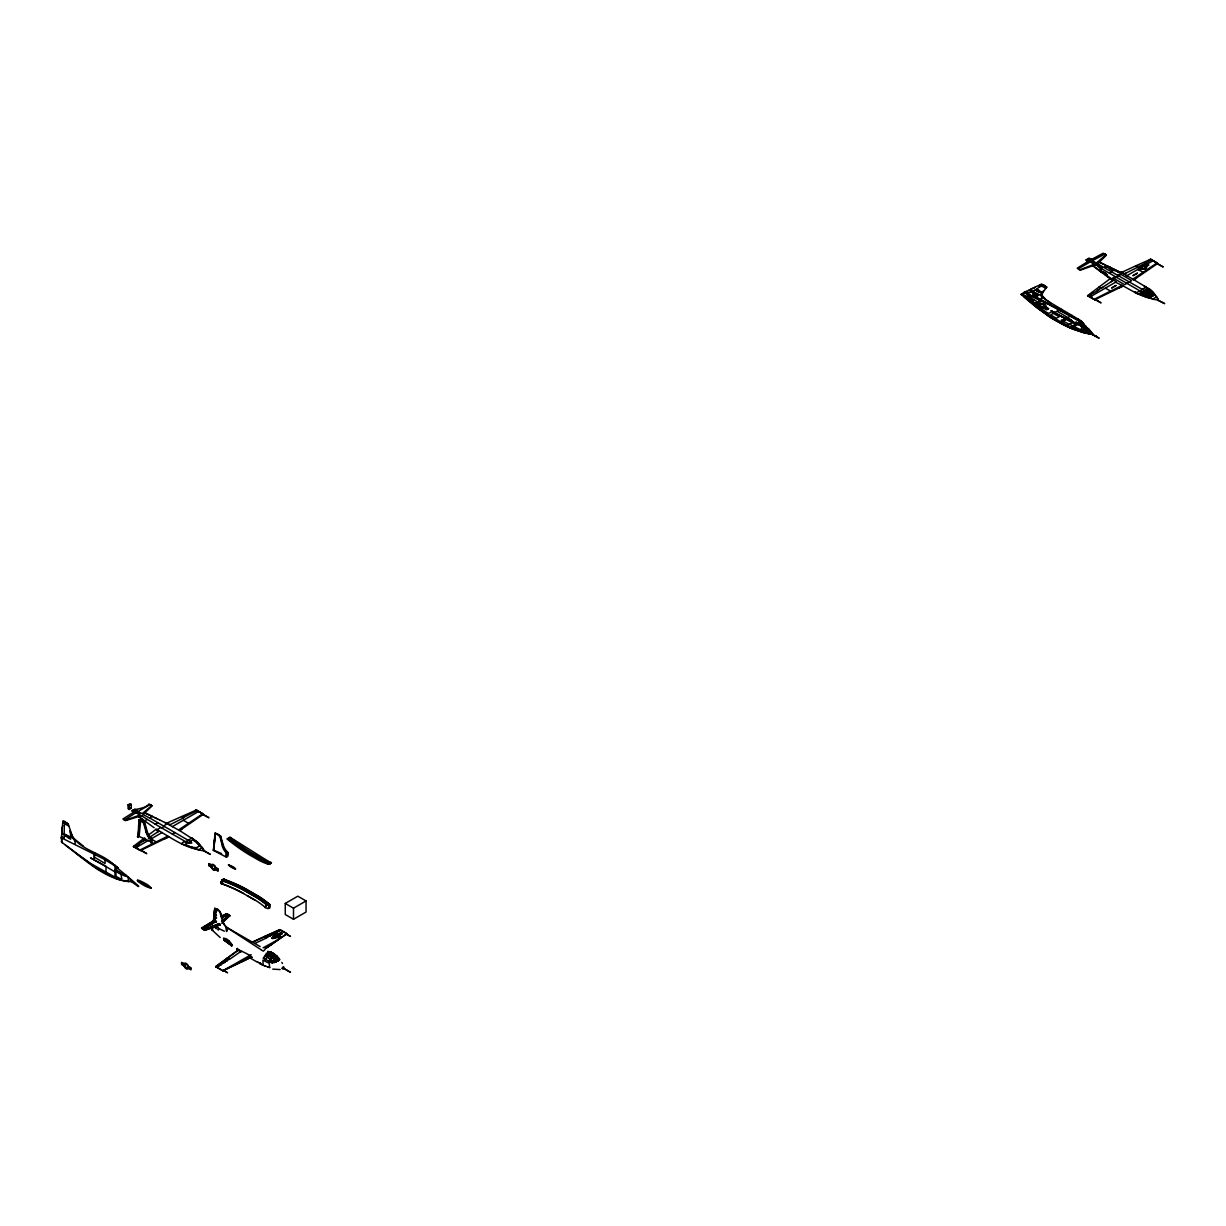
<?xml version="1.0" encoding="UTF-8"?>
<svg xmlns="http://www.w3.org/2000/svg" width="1226" height="1226" viewBox="0 0 1226 1226"><rect width="100%" height="100%" fill="white"/><g stroke="black" fill="none" stroke-linecap="round" stroke-linejoin="round"><path stroke-width="1.5" d="M226.641 931.607L226.473 927.163A11.341 8.367 20.5 0 0 226.059 926.687L226.013 926.626M269.23 953.613L267.927 951.407C271.283 953.169 266.18 952.464 266.946 954.931M1072.352 321.289L1073.302 321.917M1084.826 330.959L1085.5 331.296M1085.271 330.162L1084.55 329.794M1086.91 332.2L1087.799 332.001M1086.91 330.622L1087.324 331.587M1150.831 296.953L1153.528 295.098A1.839 1.057 0 0 0 1153.436 294.516L1151.566 292.217A5.701 3.295 0 0 0 1150.218 291.098L1147.122 289.06L1144.44 290.608L1097.822 264.004M226.335 857.097C224.128 852.898 229.936 849.327 227.837 856.223L226.335 857.097L213.385 850.43L215.04 833.404L217.094 833.849A12.398 7.417 57.4 0 1 218.473 834.554L220.695 836.209L223.53 845.986A9.333 5.578 57.4 0 0 225.369 849.48L225.768 850.032A9.379 5.609 57.4 0 0 227.53 851.963L227.806 852.193M114.999 866.046L114.999 878.138M94.617 853.97L94.571 857.326L105.084 863.487L105.084 859.916M155.932 828.96C166.659 834.983 183.67 847.457 198.581 849.572M1110.235 278.195L1110.204 278.44A7.004 4.046 0 0 1 1110.097 278.746L1092.918 265.72L1102.971 273.199L1102.48 272.295L1105.392 273.337L1105.254 274.226M61.377 838.278L62.02 831.672M105.957 872.33L106.08 866.629L114.999 871.916M64.273 825.772L64.901 823.581L62.725 822.278M261.567 950.058L226.519 927.285L226.626 931.147L226.396 927.193A11.341 8.367 20.5 0 1 225.906 926.779A17.808 13.547 26 0 1 225.446 926.335A21.118 16.474 31.9 0 1 225.078 925.891A9.088 5.318 59.4 0 1 222.473 921.324L219.745 911.454L216.757 909.217M1024.66 292.094L1021.197 294.439L1037.533 308.201L1052.751 318.668L1072.137 328.844L1093.684 334.836L1084.887 331.633M61.714 831.213L61.898 827.397L62.327 831.427L61.714 830.876M115.029 866.123L115.075 865.05M216.466 921.247L215.24 920.542L215.347 918.044L216.466 917.355M216.466 918.09L215.378 917.293L215.868 914.719M216.466 915.071L215.546 914.228L216.512 911.056L214.581 909.953C217.768 904.926 224.036 917.661 222.764 921.155M228.465 864.974L230.319 866.613A15.907 9.18 0 0 0 231.453 867.318L231.561 867.38A10.191 5.885 0 0 0 235.53 868.973A10.191 5.885 0 0 0 232.771 866.69A15.907 9.18 0 0 0 231.438 865.97L228.48 864.912L235.53 868.973M61.392 837.71L61.652 842.201L96.992 868.59L116.715 879.027L125.328 881.325L131.228 881.463C154.675 898.704 115.949 866.675 112.332 864.238A506.813 292.616 60 0 0 103.045 858.675L61.3 837.756M267.896 903.991A2.728 1.134 -48.9 0 0 266.854 904.834A3.831 1.594 -48.9 0 0 265.552 906.535L265.061 907.47A4.506 1.563 28.7 0 0 266.134 908.098L269.628 908.282L270.042 905.554A4.628 4.03 -23.1 0 0 269.643 904.819L268.831 903.685L266.793 905.018A4.138 1.732 -48.9 0 0 265.245 907.363A75.552 43.63 60 0 0 254.993 900.007L243.392 893.509A181.249 104.654 60 0 0 224.986 884.973L220.711 883.302L221.278 881.555M224.45 879.67A4.138 2.85 -72.5 0 0 224.159 879.548A2.713 1.885 -72.5 0 0 222.167 880.697A4.138 2.85 -72.5 0 0 221.431 883.532L221.293 882.536M223.071 883.149L220.941 883.088M1086.88 331.005L1087.523 331.572M215.653 911.654L214.979 910.014M1105.208 274.793C1109.791 277.03 1104.228 270.502 1101.73 272.08M269.107 907.301L269.628 907.117A3.632 1.87 56.9 0 0 267.896 904.006A3.632 2.299 63.4 0 1 269.138 907.317L268.019 908.834M1152.762 293.397L1152.655 295.818L1150.264 294.409M213.401 922.182L214.811 908.251L213.431 922.167L214.581 909.953M213.385 850.415L213.983 847.472M214.228 844.883L215.056 835.948M214.106 846.078L215.301 833.266M140.714 819.964L139.136 836.438L138.032 837.097L138.952 819.627L141.051 820.087A11.417 6.59 60 0 1 144.653 822.309L147.335 831.902A10.069 5.823 60 0 0 151.564 838.492L151.978 842.293L150.859 842.936L150.645 838.507A9.088 5.241 60 0 1 146.844 832.577L144.116 822.692A12.383 7.141 60 0 0 138.952 819.627M138.032 837.097L139.595 820.623M213.554 850.338L215.178 833.343A12.383 7.141 60 0 1 220.343 836.408L223.055 846.292A9.088 5.241 60 0 0 226.871 852.223L227.086 856.652M223.714 938.779L223.592 938.135C227.285 938.641 229.752 940.986 231.852 944.648M62.25 827.581L63.001 820.838L68.166 823.903L72.901 837.741L83.537 846.262M1144.777 290.516L1150.478 294.562M181.754 962.778L184.099 964.126L184.207 966.318A3.31 1.916 60 0 0 188.252 968.663L188.252 965.95A3.31 1.916 60 0 0 184.207 963.621L181.555 962.41L181.555 964.464L184.084 965.919M211.301 865.357L211.439 867.487A3.31 1.916 60 0 0 215.5 869.832L218.151 871.042L218.151 868.989L215.5 867.134A3.31 1.916 60 0 0 211.439 864.79L208.987 863.947L208.987 865.525L211.332 866.874M188.298 843.166L191.7 843.09A2.498 1.441 0 0 0 191.517 842.477L190.735 841.741M1145.835 292.845L1144.226 290.485M132.561 882.153C128.899 875.67 121.267 874.644 116.179 869.525M1139.613 293.75L1141.958 292.033L1146.003 292.37A2.483 1.441 0 0 0 1145.789 291.665L1145.023 290.945M1153.176 294.976L1152.287 295.818M1039.158 291.987C1038.575 289.275 1039.525 294.317 1043.602 291.083M1145.988 292.432L1149.314 290.531L1151.566 292.217A13.363 7.708 0 0 1 1153.176 293.704L1153.283 295.451L1151.934 296.401M1086.205 330.284L1087.447 330.851M1107.124 275.222L1105.867 273.352L1102.159 271.85M221.293 882.735C220.986 880.069 224.772 877.663 225.829 880.958A4.184 2.896 -72.5 0 0 224.113 879.272A2.713 1.885 -72.5 0 0 222.121 880.452L222.167 880.712A184.39 106.463 60 0 1 244.633 890.735L256.173 897.386A78.449 45.285 60 0 1 266.808 905.018A2.713 1.134 -48.9 0 1 268.785 903.868A4.138 1.732 -48.9 0 1 269.459 904.941L269.643 904.819M277.766 961.092L279.589 959.36L273.781 953.506M279.666 959.667L278.93 958.594A39.523 22.819 60 0 0 275.957 955.713L274.67 954.64M1147.168 263.973L1148.869 265.015L1146.417 266.425L1144.348 265.398M268.77 903.884L268.816 903.685A78.77 45.485 60 0 0 258.15 896.022L246.595 889.356A184.728 106.647 60 0 0 224.097 879.318L224.143 879.578M236.695 948.955L238.886 949.905A157.985 91.214 60 0 1 249.889 955.422A7.172 4.138 60 0 1 251.453 956.893A6.513 3.755 60 0 1 252.204 957.506A4.322 2.498 60 0 1 251.545 957.062L222.917 970.854L215.73 966.701L237.936 950.487L236.695 948.955L237.721 948.372M1084.091 329.794L1084.504 329.794M237.936 950.487L238.12 949.568L241.047 951.989L237.982 950.058M1085.286 331.909L1085.669 331.541M1083.753 329.978L1084.167 329.579M1150.402 297.167L1147.138 297.014M62.909 821.665L64.564 821.359L68.212 824.01M1142.954 265.567L1140.609 266.87L1141.651 267.222M137.71 811.673L150.047 804.562L152.131 805.911L143.427 814.141L133.619 809.865L140.193 813.972A1.916 1.103 0 0 1 139.381 813.788C120.93 808.44 144.683 810.922 148.852 804.011L150.553 804.808M1085.868 332.292L1061.164 320.277L1062.544 319.863A13.179 7.617 0 0 1 1066.605 319.235L1050.927 310.622L1066.804 319.373L1052.276 311.527L1048.843 313.366C1043.403 312.216 1023.449 291.267 1021.84 294.991M1086.067 259.927C1087.891 262.257 1091.002 260.632 1093.684 263.008A1.916 1.103 0 0 0 1094.512 263.176L1094.159 262.732M1021.304 294.025L1048.674 316.262A51.722 29.868 0 0 0 1055.356 320.185L1068.49 327.051A4.567 2.636 0 0 0 1070.221 327.587L1083.386 332.675L1092.213 334.407L1099.155 338.223L1092.933 334.867M276.54 955.897L272.846 956.111L273.98 957.062A49.546 28.612 60 0 1 277.091 960.065L277.98 960.969L272.218 962.87L263.375 958.41L268.05 952.755L278.072 960.923M263.375 958.41L264.08 956.97M265.184 959.606L270.057 953.981M265.352 959.713L268.586 955.039M268.494 961.429L271.498 957.092L275.498 955.575M272.54 962.9L276.065 959.069M1101.331 268.555L1140.011 290.945L1142.433 289.336M138.461 816.577L142.477 815.842M262.241 950.518L263.375 951.115L265.092 949.476M1035.909 289.888L1039.387 286.915M1068.306 318.806C1067.907 318.377 1070.819 320.4 1069.21 319.848M1071.677 321.35L1072.428 320.875M1153.176 295.573L1153.237 294.317M1087.983 259.1L1090.175 260.188L1103.155 253.215L1106.434 255.115L1097.592 263.881M1097.653 263.452L1087.922 259.084M1041.272 291.849L1040.644 295.282L1042.253 297.719M273.122 962.18L275.007 959.835M1043.142 291.788L1041.809 295.083L1046.054 300.079L1080.489 320.492L1093.285 334.667L1088.765 328.936M1040.828 284.509L1043.571 284.83L1046.743 287.221L1042.115 293.198L1041.885 295.435L1043.403 297.872L1050.467 302.776M1040.905 292.14L1039.173 292.263L1039.97 292.248M1069.179 318.806L1067.662 318.944L1069.011 318.944M1085.838 331.725L1085.546 331.342M1083.907 330.882L1083.738 330.759M275.773 962.165L274.639 959.927A44.213 25.516 60 0 0 271.651 957.215L268.678 961.521L271.436 962.701M1107.691 266.149L1105.959 266.195L1111.338 269.689L1115.875 270.226L1118.373 272.08M1118.894 271.651L1115.691 270.44M1141.621 265.598L1140.149 267.283A2.437 1.41 0 0 0 1140.287 267.866L1141.008 268.509M153.419 816.945L144.913 812.746M152.331 816.439L149.695 818.048L143.519 814.8M222.504 922.458L229.109 916.083L222.718 922.09M1106.373 265.506L1099.216 261.95M223.5 846.017L222.473 846.584A9.333 5.18 62.5 0 0 224.143 850.2L224.496 850.752A9.379 5.21 62.5 0 0 226.105 852.79L226.366 853.035M222.933 922.075L229.691 915.73L228.143 914.811M221.845 923.408L229.492 915.699A14.206 8.199 0 0 0 228.434 914.979L229.798 915.761M198.873 846.369L198.627 844.208L192.834 839.841L190.137 841.404L149.756 818.003M1141.008 265.644L1151.413 259.835M1115.568 282.225L1123.215 285.964L1094.956 299.665L1087.661 295.589L1109.974 278.823L1112.932 280.524L1111.231 281.658M228.48 915.929L224.128 919.776M221.768 921.615L228.618 915.745M142.231 813.65L151.763 805.559A6.513 3.755 0 0 0 151.196 805.16L150.859 804.961M1096.534 262.854L1106.051 254.763A6.513 3.755 0 0 0 1105.484 254.364L1105.147 254.165M222.029 921.155L229.691 915.684L227.055 914.09L228.297 914.734M197.708 847.166L199.225 845.879A1.839 1.057 0 0 0 199.133 845.312L197.079 842.86M1083.723 330.422L1084.167 330.484M1137.697 269.413L1143.138 272.279M1145.789 266.471L1142.969 265.536M164.713 822.462L179.624 830.569L203.363 814.263L196.221 810.11L194.949 810.662M1120.288 272.295L1121.407 272.218A3.402 1.962 0 0 1 1120.916 272.295L1133.927 279.773L1157.65 263.467L1150.509 259.314L1149.252 259.866M1137.697 266.716L1141.1 265.613M182.046 828.899L179.762 830.646L197.217 841.894L203.838 850.292M1134.05 279.85L1136.349 278.118M251.161 954.686L222.917 970.701L215.73 966.609L237.936 950.196M147.442 835.81L155.671 829.604L158.644 831.32L156.943 832.454M144.683 837.879L133.435 846.338L140.622 850.461L168.927 836.745L164.897 838.707M202.872 814.585L208.941 817.773L203.148 814.386M1157.175 263.789L1163.229 266.977L1157.436 263.59M279.451 960.035L277.367 958.395A44.213 25.516 60 0 0 274.379 955.682M1090.481 294.853L1088.749 296.094M1140.318 267.896L1140.149 267.115A2.973 1.716 0 0 1 1140.686 266.119L1144.594 265.429M215.929 966.563L219.117 965.95M226.779 961.261L228.833 958.87L226.979 960.111M135.887 846.4L136.714 845.909M143.657 840.73L145.036 840.331M1097.96 289.934L1099.339 289.535M266.824 947.575L279.467 938.871L263.115 947.836M265.781 948.418L287.037 933.676L279.85 929.599L253.092 941.706M138.599 844.683L139.136 843.703M1090.466 294.838L1093.439 292.907M218.58 965.843L224.91 962.103M144.637 840.132L145.787 839.274M138.814 843.917L143.825 840.622M1093.117 293.121L1096.749 291.282M1098.925 289.336L1102.634 287.328M216.772 967.023L218.366 966.486M126.462 875.594L126.171 875.793A4.827 2.789 60 0 1 125.19 875.992L124.408 875.824A6.636 3.831 60 0 1 123.198 875.226L114.953 869.74M178.521 829.971L202.673 813.834M1132.809 279.176L1156.961 263.038M1152.44 296.14L1145.62 291.481M265.337 948.311L287.037 933.676M134.385 846.844L135.963 846.43M137.343 836.622L139.136 836.438L151.978 842.293M148.331 838.124L158.644 831.32M1101.163 288.294L1112.947 280.539M229.277 959.514L241.047 951.345M226.764 960.862L224.358 961.858M221.216 964.188L223.561 962.364M150.859 838.707L151.978 838.875M1098.113 289.826L1096.81 291.313M220.986 964.939L221.216 963.942M218.58 965.69L220.986 964.709M265.322 948.418L271.482 944.51M146.997 832.485L146.201 832.546A10.084 5.823 60 0 0 150.43 839.151L150.859 839.534M224.358 962.165L226.289 960.678M136.163 845.633L138.584 844.699M1139.276 293.581L1147.413 297.09L1153.206 293.75M213.585 920.741C211.47 923.178 199.179 928.266 203.209 928.434L208.481 925.814L207.163 926.013M223.561 962.655L224.91 962.441M1145.866 266.425L1144.594 267.207L1145.314 268.31L1142.034 268.601L1141.575 267.207M1080.872 329.779L1082.144 328.997M1079.294 323.817C1080.029 327.127 1094.803 332.047 1084.474 327.924M1035.388 290.286L1037.257 289.167M1038.008 291.88L1039.909 290.746M1024.154 292.37L1034.989 287.436L1030.943 288.907M226.289 915.791C222.917 916.665 228.634 915.148 225.829 914.09L221.247 916.604L226.473 913.845A14.283 8.245 0 0 1 227.975 914.535L227.408 914.259M210.734 924.465C213.017 924.573 209.018 924.006 210.734 924.894M222.151 917.339L223.469 917.155M229.599 915.638L229.538 915.592A38.19 22.053 60 0 1 228.036 914.749L227.607 914.366M204.359 927.76L202.98 928.343L204.788 927.929M208.481 926.151L207.96 925.553L211.577 924.189M223.025 917.186L224.986 915.991M226.733 914.903L225.845 914.121L226.902 914.749L226.197 915.745L222.948 916.895M211.546 924.419C213.324 921.523 215.255 922.458 211.577 924.205M139.534 820.608L141.051 820.087M222.473 846.584L219.975 836.622L220.695 836.209M214.381 922.58L215.209 921.4A31.585 18.237 60 0 1 216.328 921.967M150.43 839.151L151.564 838.492M144.116 822.692L143.519 822.968A11.402 6.59 60 0 0 139.933 820.746M181.693 843.856C183.348 839.166 190.536 844.99 189.923 841.266M1134.663 292.324L1136.671 292.662M128.071 804.838L130.048 803.689L131.259 804.394L131.259 808.286L129.282 809.436L128.071 808.731L128.071 804.838L129.282 805.543L131.259 804.394M1021.273 294.501L1024.921 292.386M1088.826 258.334L1091.692 259.33L1088.933 258.318L1086.021 259.943L1087.768 261.598L1077.21 268.188L1080.566 270.072M1032.476 291.527L1037.119 294.546L1029.273 289.872L1038.728 294.225A2.038 1.18 0 0 1 1038.667 294.7L1038.606 294.761A3.05 1.762 0 0 1 1038.115 295.114L1037.671 295.359A1.578 0.919 0 0 1 1037.073 295.497C1031.541 294.056 1029.748 289.459 1037.165 294.654C1017.105 283.252 1044.996 297.044 1032.583 294.991L1081.93 321.978L1082.926 322.836L1078.865 323.94L1084.964 328.185A6.329 3.663 0 0 0 1086.067 328.798A5.732 3.31 0 0 0 1088.581 329.426L1089.117 329.457M1037.089 289.336L1035.388 289.934L1036.322 289.673M1037.027 290.332L1038.514 290.21M135.887 810.999L137.435 810.095L134.523 809.129M1025.043 297.397L1029.671 294.73M1036.782 291.129L1038.713 290.01M1038.177 291.006L1038.468 290.838A1.732 0.996 0 0 0 1038.836 290.562L1038.683 290.317M140.454 815.872L136.163 812.577L125.65 819.244L122.922 818.983L133.465 812.394L131.749 810.784M1093.868 264.387L1090.466 261.782L1078.175 268.877A10.773 6.222 0 0 0 1079.202 269.551A6.513 3.755 0 0 0 1079.8 269.843L1093.868 264.387L1094.741 265.077C1098.373 264.065 1096.105 267.283 1102.358 269.153M1092.014 260.893L1104.856 254.012M1040.644 291.865L1041.242 291.834M1039.587 299.343L1043.203 297.259M1101.561 272.141L1098.787 270.302L1101.546 268.693M141.373 815.719L155.166 824.133L157.771 822.631M1109.453 273.337L1112.074 271.835M1106.603 275.681L1109.147 277.275M157.143 829.634L160.867 827.473L185.54 841.634M163.564 825.926L167.257 823.795M1110.189 278.087L1111.415 278.823L1115.17 276.693M1121.529 273.015L1117.698 275.038M161.663 827.933L164.361 826.385M1054.82 312.4L1059.77 309.534M1115.966 277.137L1118.664 275.589M1116.196 277.275L1114.02 278.547L1124.64 284.677L1131.705 280.601L1121.07 274.471L1118.894 275.727M1060.49 309.994L1061.517 309.396M196.283 810.064L203.424 814.171L196.39 809.988M1150.57 259.268L1157.727 263.391L1150.693 259.207M148.867 840.178L135.841 847.702L137.741 846.599M162.016 832.592L151.074 838.906L156.269 841.91L167.855 836.132M172.376 826.615L198.581 811.474M1126.663 275.819L1152.976 260.74M1138.479 269.72L1141.13 268.601M1145.436 265.72L1148.088 264.739L1145.912 266.011M1138.969 269.996L1141.253 268.678A5.486 3.172 0 0 0 1141.927 268.908L1142.402 269.015M1145.528 268.678L1146.417 266.425L1146.617 267.697A3.142 1.808 0 0 1 1146.019 268.387L1143.751 269.107A3.525 2.038 0 0 1 1142.142 268.969L1139.521 270.41M172.299 834.078L174.95 832.546M1070.957 315.818L1067.861 317.595L1057.44 311.481L1060.413 309.81M1071.034 316.001L1072.03 315.419M1060.766 322.882L1061.716 322.331L1074.681 329.365M1069.256 320.553L1070.834 319.771L1069.854 320.247L1072.106 320.829M1071.279 320.476L1068.781 320.461L1069.532 320.247M1070.053 327.786L1070.88 327.311M185.739 841.741L191.884 837.971M1119.185 287.911L1123.231 285.964L1135.981 293.06L1139.705 290.914M1142.371 289.367C1148.655 283.88 1155.045 294.439 1158.141 299.496M185.325 844.545L187.379 842.645M1144.578 290.516L1142.463 292.294L1140.119 291.006M1083.692 327.327L1085.838 326.085M1141.82 294.868L1145.804 292.876M1086.037 328.767L1087.615 327.848M1086.818 333.441L1090.665 331.219M202.275 847.442L198.505 849.924A47.324 27.324 0 0 0 202.612 850.645L204.512 850.813L203.746 850.216A30.527 17.624 0 0 0 202.321 847.503L202.152 847.518M1158.233 300.355L1158.034 299.42A30.527 17.624 0 0 0 1156.608 296.707L1152.808 299.144A47.324 27.324 0 0 0 1156.915 299.864L1164.7 303.634L1158.432 300.293M216.22 912.006L216.512 911.056M205.692 927.699L208.435 925.799M207.96 925.691L210.228 924.373M222.948 917.017L224.986 915.807M226.902 914.734L225.768 915.316M213.922 922.32L215.117 921.354A29.761 17.179 60 0 0 213.585 920.741L211.608 921.967L214.259 920.358L201.6 928.113A14.421 8.321 0 0 0 205.125 930.151L220.404 924.741L205.125 930.166M228.189 914.673L228.036 914.765A40.657 23.463 60 0 1 229.139 915.347L228.894 915.316M265.23 907.378L266.839 904.834A78.77 45.485 60 0 0 256.188 897.156L244.633 890.505A184.728 106.647 60 0 0 222.121 880.452M285.26 903.439L297.826 896.191L306.056 900.941L306.056 912.037L293.504 919.285L285.26 914.535L285.26 903.439L293.504 908.19L306.056 900.941M269.827 953.935L272.785 953.261M275.053 958.012L276.034 959.054L279.068 958.732M275.911 958.931L278.072 958.334M277.091 960.065L277.168 960.019A49.546 28.612 60 0 0 273.98 957.062L272.8 956.188M1033.411 304.201L1040.659 300.064M1092.029 295.818L1090.129 296.891L1116.319 281.796L1111.323 278.762M203.102 929.155L203.255 929.078A40.657 23.463 60 0 1 204.359 929.66L204.911 929.906A14.206 8.199 0 0 1 203.654 929.308L202.704 928.71M1081.102 322.775L1083.692 323.817L1077.761 318.867M1030.744 302.163L1034.56 300.018M1070.727 327.265L1081.516 321.258M213.983 922.58L214.55 921.707M272.095 937.905C282.532 934.411 266.762 942.963 274.057 935.285A3.31 1.87 0 0 1 276.402 933.967C278.961 933.676 285.796 931.745 280.08 934.932M1038.1 291.052L1036.736 290.792M205.186 927.193L207.163 926.274M208.037 925.875L210.228 924.557M272.647 938.181L274.885 936.925M279.344 934.427L281.597 933.155M272.954 938.35L275.191 937.093M279.651 934.595L281.888 933.338M1081.393 325.641L1083.891 324.231M1037.457 301.918L1035.265 303.129L1038.56 305.075L1040.705 303.879L1027.74 295.895M1137.084 267.498L1137.943 267.023L1135.828 265.812L1121.805 272.325M1061.517 322.269L1066.635 319.45L1075.447 324.675M1039.311 286.961L1042.161 286.041L1040.031 284.769M1145.559 289.995L1147.567 289.259L1149.789 290.516A17.026 9.823 0 0 1 1152.624 293.167L1152.624 293.244M276.218 932.496L278.287 931.208L272.57 934.35L276.647 932.802M268.678 936.388C263.82 938.227 273.046 935.024 272.57 934.074M1069.179 319.909L1070.405 319.526L1069.654 319.909M269.597 935.944L271.697 934.825M241.415 961.874L250.656 957.062A5.318 3.065 60 0 0 251.376 957.016L234.442 965.107M279.191 930.917L280.386 930.289L278.379 931.423M271.697 934.518L273.046 934.365M255.1 943.33L266.946 937.752M1137.973 267.053L1124.487 273.873L1121.514 272.157M1094.236 299.267L1122.142 285.336M197.11 810.631L183.241 817.589M139.933 850.047L156.269 841.91M250.656 957.062L222.917 970.701M1069.808 320.323L1070.834 319.817M268.724 936.051L270.072 936.266M1144.348 296.002L1148.364 297.244L1151.582 296.646M278.287 931.208L279.666 931.239M252.464 942.288L279.85 929.691L287.037 933.829M197.279 847.442L193.11 847.886L184.988 844.377M1034.713 287.282L1041.686 284.125L1046.789 287.145M204.359 929.66C202.029 930.151 215.577 925.002 219.086 923.607M1135.828 265.812L1150.509 259.314M196.206 810.095L167.211 822.952L170.184 824.669L183.67 817.834L181.525 816.608M1098.864 270.302L1099.661 270.088M1095.14 299.558L1101.055 302.883L1095.462 299.42M268.126 952.709L270.931 951.958L275.314 954.763A39.508 24.872 5 0 1 278.011 957.353L278.915 958.395M138.385 816.608L125.512 820.623A6.513 3.755 0 0 1 124.914 820.332L123.872 819.673A10.773 6.222 0 0 0 124.899 820.332L139.58 815.183M1100.641 288.095L1098.986 287.083M1092.764 265.781L1094.741 265.077M1109.959 267.268C1107.691 268.402 1113.56 271.283 1115.2 270.578L1118.464 272.126M126.063 875.226L122.339 874.199M219.086 924.22L204.972 929.477L220.159 924.726M1124.319 273.766L1125.683 273.26M1072.689 322.07L1073.578 322.177L1072.827 321.825M1080.504 270.088L1092.688 265.812M196.267 847.902L190.061 846.798M1071.141 321.074L1072.183 321.105M274.486 962.655L273.153 961.766A39.523 22.819 60 0 0 270.164 958.901L270.042 958.793M1036.537 289.52L1037.196 289.443M1040.307 303.696L1039.648 303.91A3.509 2.023 0 0 0 1038.805 304.37L1038.591 304.554A3.586 2.069 0 0 0 1038.161 305.151L1038.085 305.366A4.628 2.667 0 0 0 1038.085 306.056A4.092 2.36 0 0 0 1038.744 307.082L1039.219 307.419A4.153 2.406 0 0 0 1042.023 308.094L1042.805 308.048A3.893 2.237 0 0 0 1044.184 307.741L1045.502 306.944A3.494 2.008 0 0 0 1045.901 306.347L1045.947 306.132A4.429 2.559 0 0 0 1045.962 305.672A4.092 2.36 0 0 0 1045.38 304.63L1044.935 304.263A4.383 2.529 0 0 0 1044.016 303.833A3.647 2.1 0 0 0 1042.59 303.542L1041.793 303.512M1073.118 322.208L1074.451 322.683L1073.271 322.285M147.166 819.504L144.453 821.068L138.615 816.516L154.124 827.703M1119.859 272.111L1114.204 269.26L1114.924 270.318L1111.721 269.613L1109.852 267.896L1111.829 268.142L1107.798 266.195M1140.502 292.922L1150.555 297.029L1149.743 297.305A1.67 0.965 0 0 1 1148.961 297.274L1147.459 297.106M268.954 864.284L268.647 864.315A67.982 39.247 60 0 1 258.487 860.054L251.407 856.009A155.84 89.973 60 0 1 227.116 838.936L230.028 837.266L271.13 863.027A5.961 4.122 -72.8 0 1 269.061 864.223M1032.077 291.972C1026.928 293.244 1021.488 291.267 1028.369 295.068M1068.628 319.22L1070.007 319.25L1068.505 319.388L1070.405 320.614M1073.332 322.438L1074.16 322.469M1142.479 265.368L1143.444 265.306M271.298 953.292L273.934 953.613M1146.187 289.597L1153.314 295.451M1151.566 296.646L1142.586 292.37M1072.106 321.564L1073.087 321.886M280.172 969.582L272.739 969.122M131.274 881.494C105.467 880.452 85.376 859.687 65.422 845.22M1089.439 329.825L1088.857 329.84A4.827 2.789 0 0 1 1087.201 329.656L1086.159 329.334A6.636 3.831 0 0 1 1084.887 328.691L1077.271 323.572M1028.399 295.052L1048.337 304.063L1081.792 322.699M1071.509 321.212L1072.229 321.258M1148.501 297.244L1148.501 296.355M1142.034 268.969L1142.004 268.938A7.126 4.122 0 0 1 1141.237 268.663L1141.406 268.724M1152.884 298.776L1145.896 297.244L1135.996 293.06M69.959 830.722L70.725 835.442L75.062 841.067M1091.523 334.131C1065.486 330.085 1043.556 313.703 1024.062 296.907M165.985 823.075L166.629 823.09A3.402 1.962 0 0 0 167.104 823.014M64.825 834.339L70.265 836.837A2.038 1.18 60 0 1 70.648 837.557L70.679 837.68A3.05 1.762 60 0 1 70.74 838.339L70.725 838.845A1.578 0.919 60 0 1 70.541 839.228L64.871 835.504M1125.989 275.436L1126.985 275.635M1153.084 299.19L1136.318 293.213M198.796 849.986L182.03 843.994M215.454 833.297L217.094 833.849M1106.588 275.176L1105.208 274.195M1114.173 269.245L1108.549 266.548M214.688 908.343L216.741 909.217M1105.331 274.762L1106.649 275.191M1101.561 267.498L1087.324 259.422L1090.466 261.782M221.416 883.532L225.155 884.881A181.249 104.654 60 0 1 243.545 893.417M226.381 913.814L226.473 913.845A14.298 8.245 0 0 1 229.875 915.837M1093.669 262.992L1091.431 262.058M1140.226 293.029L1150.463 297.152M118.217 868.345L111.673 862.843C99.229 851.886 76.487 849.158 70.372 831.918M213.722 850.231L221.569 853.557M1083.37 323.817L1078.083 320.063A506.813 292.6 0 0 0 1068.98 314.607L1024.476 292.094M1105.178 264.954L1100.994 263.115A44.81 25.869 0 0 0 1098.864 262.287M152.422 816.47L146.829 813.957A44.81 25.869 0 0 0 144.576 813.083M160.07 820.148L164.774 822.493M1106.281 266.011L1109.622 267.299L1106.526 265.827L1104.212 267.375M157.541 818.922L154.246 817.344L159.717 819.995M224.389 931.224L221.017 929.599A30.221 17.455 0 0 1 218.688 928.343L218.489 928.22A19.371 11.187 0 0 1 215.408 926.228M229.277 959.084L227.224 958.058L228.833 959.253M225.845 914.121L226.657 914.642M204.757 929.982L204.819 930.013A38.19 22.053 60 0 1 203.255 929.216M216.696 834.078L215.04 833.404L216.696 834.078A12.398 6.896 62.5 0 1 217.952 834.86L219.975 836.622M216.772 966.916L215.73 966.701M118.677 879.18L90.555 863.456L76.089 853.342M64.809 834.615L61.775 833.036L69.851 838.032L64.825 834.354M215.546 910.29L216.604 910.841M1091.063 261.858L1090.527 261.552A24.689 14.252 0 0 1 1089.209 260.724L1089.102 260.755M1061.609 322.377L1042.039 310.791L1033.166 304.155M286.363 934.212L290.485 936.419L286.516 934.059M226.641 927.362L260.142 946.579M223.592 970.425L227.576 972.785L223.668 970.333M140.837 850.354L146.752 853.679L141.159 850.216M244.265 888.896A181.249 104.654 60 0 1 247.974 890.858L249.828 891.915M266.808 937.262L264.893 936.312L266.502 937.507M282.409 933.63C278.961 932.036 279.084 934.273 280.447 936.235A3.31 1.87 0.6 0 1 278.103 937.538L272.371 938.258M257.491 962.257L250.135 958.012M1109.055 277.321L1106.833 275.635M1105.377 288.11L1110.572 291.114M1041.977 286.21L1045.732 288.386M1036.062 289.52L1028.721 293.029L1025.947 291.42M1069.808 319.404L1069.103 319.358M183.318 820.286L188.513 823.29M130.048 807.582L131.259 808.286M204.497 850.875L210.397 854.43L204.144 851.089M211.332 865.05L208.788 863.594L208.788 865.633L211.332 867.104M208.987 864.575L211.24 865.862M215.699 868.437L217.937 869.74M208.987 864.928L211.24 866.215M215.699 868.79L217.937 870.092M64.947 823.872L68.717 826.048M216.22 922.258L213.585 920.741A31.861 18.39 60 0 0 214.642 921.523M61.453 836.331L64.227 837.94L64.273 825.68M137.465 880.283L151.074 888.145A19.647 11.341 0 0 0 145.741 883.716L145.526 883.594A30.681 17.716 0 0 0 143.166 882.322L139.749 880.682A2.866 1.655 0 0 0 137.465 880.283A2.866 1.655 0 0 0 138.14 881.601L140.99 883.578A30.681 17.716 0 0 0 143.181 884.942L143.411 885.065A19.647 11.341 0 0 0 151.074 888.145M204.911 930.044L202.98 928.91M188.375 966.349L190.904 967.82L190.904 969.858L188.36 968.157M188.375 966.594L190.704 967.942M181.754 963.391L184.007 964.693M188.467 967.268L190.704 968.555M181.754 963.743L184.007 965.046M188.452 967.62L190.704 968.908M1101.959 267.283L1090.251 260.249M253.261 893.877L257.874 896.558M247.146 895.624L254.824 900.114M155.166 824.133L160.867 827.473M111.122 862.522L118.386 868.253L116.194 867.012L116.255 870M202.872 929.017L202.06 928.496L203.363 929.155M1133.927 279.773L1146.187 287.175L1145.345 286.669M266.778 953.675L271.651 957.215A44.213 25.516 60 0 1 274.563 960.004L276.386 961.843M272.157 953.813L269.551 952.096L274.455 955.682M266.272 955.866L265.291 955.207L266.624 953.797L271.574 957.291M231.653 944.25C226.274 939.392 233.262 949.23 231.668 944.526M231.714 944.894L229.691 943.468M231.714 945.185L229.722 943.79M1147.138 289.045L1149.314 290.531M270.992 951.989L275.835 955.606M219.148 923.622L220.159 924.343M265.214 955.299L270.088 959.008A39.523 22.819 60 0 1 273.061 961.889L273.199 962.012M136.163 812.577L133.098 810.263M133.036 810.217L134.937 811.551M231.806 945.966L223.684 939.867M1099.538 269.996L1102.358 271.988M1146.494 287.359L1153.053 292.493L1156.256 296.83M192.191 838.14L198.75 843.289L201.953 847.626M1080.642 322.913L1088.014 329.365M1107.323 276.095L1108.427 276.923M223.745 938.534C228.22 940.74 224.235 942.763 223.53 938.641M223.76 939.147L225.722 940.603M223.806 939.468L225.768 940.94M1151.383 292.064L1153.436 294.516A1.931 1.119 0 0 1 1153.298 295.451M62.495 842.875L61.377 841.603M271.712 955.299L272.77 956.157M267.774 957.062L268.877 957.95M227.53 942.38L227.254 942.15A4.337 1.946 -50.8 0 0 227.454 942.334M1152.731 293.336L1151.459 292.232L1144.808 296.217A17.363 10.023 0 0 0 1147.138 297.014M267.927 951.407L269.046 952.403M266.211 953.2L267.36 953.261M220.174 937.553L211.684 929.645M276.417 955.774L277.26 956.571M277.582 934.81L279.804 934.994L278.532 935.76L279.237 936.817L277.413 936.48C276.463 938.028 273 934.319 276.448 935.208L276.907 934.135L277.75 934.978M277.444 958.395L278.624 959.56M225.875 926.473L225.661 926.212A21.118 16.474 31.9 0 0 225.293 925.768L225.262 925.722A9.088 5.18 60.6 0 1 222.979 921.753M281.842 962.41L282.47 963.498M143.595 823.044L146.201 832.546M268.555 967.13L268.601 967.391A4.168 2.881 -72.8 0 1 267.467 966.732A65.162 37.623 60 0 0 268.555 967.13A4.122 2.85 -72.8 0 1 267.682 966.64M116.7 866.399L116.746 867.196M293.504 908.19L293.504 919.285M218.489 928.22L218.489 930.059A19.34 11.157 0 0 1 217.921 929.752M129.282 805.543L129.282 809.436M128.286 877.341L128.286 881.785M106.11 872.376L106.11 873.479M105.283 859.028L105.283 860.162M94.816 853.02L94.816 854.215M94.05 853.74L94.05 859.457M75.138 840.117L75.138 844.285M61.775 838.078L61.775 842.293M212.818 929.998A2.636 1.517 -60 0 1 211.684 927.5M226.381 913.937A39.6 22.604 59.4 0 1 227.484 914.504M220.266 924.756A31.861 18.39 60 0 1 219.699 924.496M228.036 915.209A40.151 23.463 60.6 0 1 226.35 914.198M201.585 928.005A39.6 23.125 60.6 0 1 202.688 928.588M203.255 928.833A40.06 22.85 59.4 0 1 201.616 927.791M265.322 966.042A65.162 37.623 60 0 1 264.264 965.628M258.901 963.069A65.162 37.623 60 0 0 263.192 965.168A65.055 37.562 60 0 1 259.958 963.636M259.606 962.87A62.787 36.244 60 0 0 260.632 963.375A62.787 36.244 60 0 1 259.759 962.778M258.563 962.349A62.787 36.244 60 0 1 257.552 961.812M212.849 928.664A1.563 0.904 -60 0 1 212.067 928.741M216.343 928.772A19.34 11.157 0 0 1 215.408 928.067M221.554 880.758A3.632 2.222 65.2 0 1 223.009 879.532A3.632 1.946 55.2 0 0 221.768 880.835M259.406 897.463A75.552 43.63 60 0 1 268.448 903.838M259.253 897.555A75.552 43.63 60 0 1 261.506 898.965M262.64 899.731A75.552 43.63 60 0 1 267.161 903.041M268.846 903.654A4.184 1.747 -48.9 0 1 269.613 904.849M268.77 903.884A78.449 45.285 60 0 0 258.15 896.237L246.61 889.586A184.39 106.463 60 0 0 231.622 882.398M240.572 887.057A181.249 104.654 60 0 0 233.216 883.777A181.249 104.654 60 0 1 240.419 887.149M225.4 880.007A184.39 106.463 60 0 1 230.381 881.908M244.112 888.988A181.249 104.654 60 0 1 247.805 890.95M225.002 880.069A4.138 2.85 -72.5 0 1 225.553 880.896M221.293 883.609A4.184 2.896 -72.5 0 1 222.105 880.437M1036.782 295.987A2.605 1.502 0 0 0 1037.702 295.803L1039.158 294.976A3.479 2.008 0 0 0 1039.479 294.654M1040.2 303.741A3.586 2.069 0 0 1 1041.671 303.558M1145.605 268.632A3.142 1.808 0 0 1 1143.827 269.046M1141.498 265.659A2.973 1.716 0 0 1 1142.371 265.444M249.353 853.097A155.84 89.973 60 0 0 252.862 855.166L259.943 859.211A67.982 39.247 60 0 0 270.011 863.456L270.072 863.84A68.395 39.477 60 0 1 259.958 859.564L252.847 855.503A156.238 90.203 60 0 1 249.338 853.419M248.188 852.377A155.84 89.973 60 0 1 228.572 838.109L228.511 838.4A5.655 2.544 -50.8 0 1 227.346 838.921L268.555 864.299L271.467 862.629A67.982 39.247 60 0 1 261.399 858.369L254.303 854.323A155.84 89.973 60 0 1 230.028 837.266L229.63 837.634A5.961 2.682 -50.8 0 1 228.511 838.4A156.238 90.203 60 0 0 248.173 852.714M269.72 967.559L263.222 965.291L262.9 960.234L269.168 963.222L269.72 967.559M121.665 878.322L120.73 878.95L116.118 876.452L115.842 871.38L121.037 874.368L121.665 878.322M1090.098 332.859L1088.795 332.384L1090.098 332.859M282.179 968.264C283.834 971.835 284.861 963.406 282.179 968.264M282.808 968.096L283.512 967.575L282.808 968.096M284.294 968.785L290.455 972.264L284.34 968.663M1073.148 327.02C1084.014 337.104 1084.995 318.729 1073.164 326.944M215.715 868.606L217.937 870.69L217.937 869.111L215.607 867.763L215.715 868.606M228.496 942.273L229.538 944.081L226.136 941.599L226.856 939.56L227.76 941.216L228.925 941.093L228.496 942.273M214.734 866.184L215.408 869.142L214.09 868.422L213.508 869.586L211.608 866.889L212.619 866.475L212.404 864.805L214.734 866.184M187.501 965.015L188.176 967.958L186.858 967.237L186.275 968.402L184.36 965.72L185.387 965.306L185.172 963.621L187.501 965.015M69.867 837.94L62.603 833.45L69.867 837.94M1044.353 304.523L1043.403 305.81L1044.904 306.806L1042.529 306.546L1041.257 307.772L1040.905 306.377L1038.514 306.056L1040.705 305.397L1040.43 304.048L1044.353 304.523M1038.284 290.485L1037.211 290.7A2.054 1.18 0 0 1 1037.932 290.286L1038.284 290.485M1105.484 266.379L1106.955 267.099L1105.484 266.379M1053.241 313.32L1050.697 314.959L1056.322 318.208L1059.218 316.814L1053.241 313.32M106.095 866.46L90.571 857.924L106.08 866.506M1039.479 301.198L1038.284 301.887L1040.583 301.841L1039.479 301.198M1045.058 307.312L1047.801 308.983L1045.058 307.312M1115.997 285.505L1111.798 287.926L1115.997 285.505M1137.33 273.183L1133.13 275.605L1137.33 273.183M1068.428 325.013L1067.509 325.549L1068.428 325.013M1070.804 323.695L1069.884 324.216L1070.804 323.695M1076.121 322.177L1075.003 322.821L1077.501 323.02L1076.121 322.177M1134.724 291.819L1136.027 292.57L1134.724 291.819M1144.471 286.24L1145.82 287.007L1144.471 286.24M1094.879 335.572L1097.055 336.828L1094.879 335.572M1045.426 306.699L1043.28 307.895L1046.529 309.856L1048.72 308.646L1045.426 306.699M1084.795 328.706L1082.022 330.162L1086.711 333.196L1089.516 331.74L1084.795 328.706M1030.591 299.282L1029.84 299.665L1032.415 300.385L1030.591 299.282M1039.51 304.017L1036.307 302.761L1039.51 304.017M1100.258 269.444L1101.484 270.302L1100.258 269.444M219.086 923.898L204.972 929.415L220.159 924.527L219.086 923.898M1094.787 299.726L1087.569 295.635L1094.787 299.711M140.484 850.507L133.282 846.43L140.5 850.507M1071.677 321.81L1064.888 317.488L1071.677 321.81M279.804 929.829L279.804 929.829"/></g></svg>
